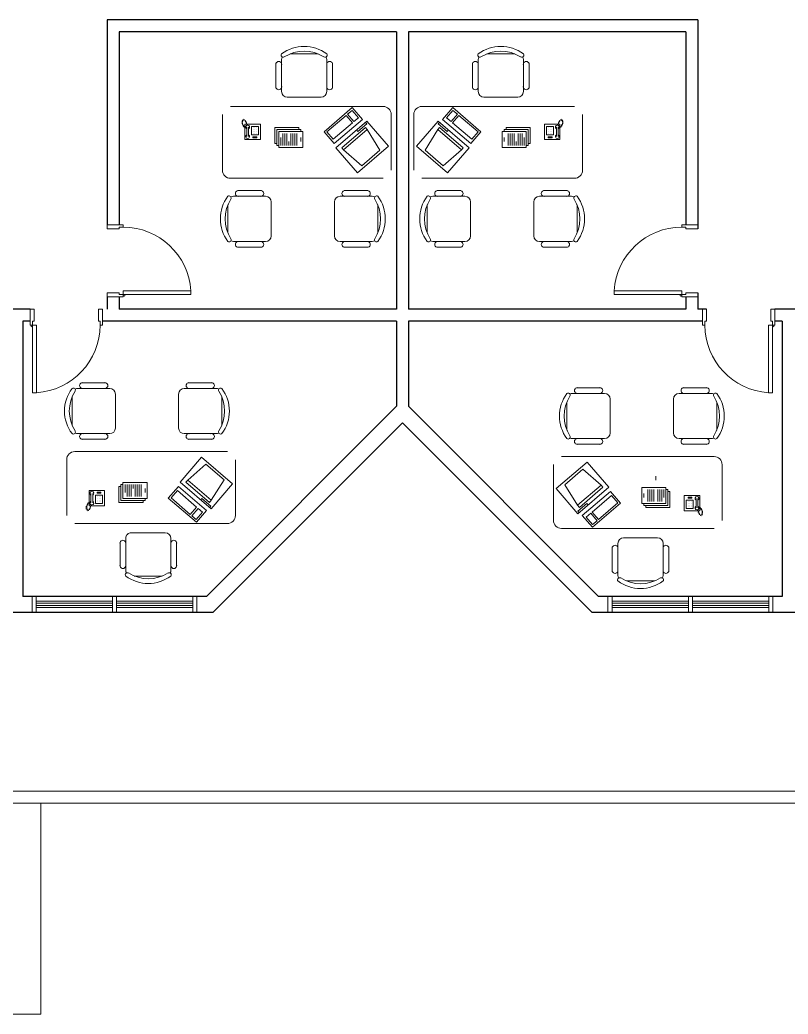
# Model space of a CAD drawing. Extents: x -15 to 255, y 313 to 399.
# Drawn here: x 60.64 to 70.2, y 333.9 to 346.27 of the extents above; entities that cross this region are included whole.
import ezdxf

# ---------------------------------------------------------------- set-up
doc = ezdxf.new("R2010")
doc.units = 0
doc.header["$LTSCALE"] = 0.15
doc.layers.get('0').update_dxf_attribs({"color": 252})
doc.layers.add('0 sockets', color=252, linetype='Continuous')
for name, color, linetype, lineweight in [('anal', 252, 'Continuous', 20), ('DOOR', 252, 'Continuous', 20), ('sofa', 252, 'Continuous', 9), ('wall', 252, 'Continuous', 30)]:
    doc.layers.add(name, color=color, linetype=linetype, lineweight=lineweight)

# ---------------------------------------------------------------- blocks, each defined once
blk = doc.blocks.new('CHAIR7')
for p, q in [((20, 12), (3, 12)), ((5.12, 15.04), (17.88, 15.04)), ((0, 9), (0, -9)), ((23, -7.44), (23, 7.44)), ((3, -12), (20, -12)), ((5.12, -15), (17.88, -15))]:
    blk.add_line(p, q)
for centre, radius, start, end in [((3, 9), 3, 90, 180), ((5.56, 13.54), 1.56, 73.7398, 286.2602), ((17.44, 13.54), 1.56, 253.7398, 106.2602), ((20, 9), 3, 62.4156, 90), ((22.34, 11.12), 1.1, 53.3099, 212.0274), ((7, 0), 20, 323.1301, 36.8699), ((4.82, 0), 19.64, 327.5758, 32.4242), ((3, -9), 3, 180, 270), ((22.34, -11.12), 1.1, 147.9726, 306.6901), ((5.56, -13.5), 1.56, 73.7398, 286.2602), ((17.44, -13.5), 1.56, 253.7398, 106.2602), ((20, -9), 3, 270, 297.5844)]:
    blk.add_arc(centre, radius, start, end)
blk = doc.blocks.new('RECTANG')
for p, q in [((1, 1), (0, 1)), ((0, 1), (0, 0)), ((1, 0), (1, 1)), ((0, 0), (1, 0))]:
    blk.add_line(p, q)
blk = doc.blocks.new('FNPHONE')
for p, q in [((-7.29, 6.54), (-7.29, 1.54)), ((-6.29, 6.54), (-6.29, 1.54)), ((-9.1, 0.22), (-9.7, 0.02)), ((-8.9, 0.62), (-9.5, 0.42)), ((-8.7, 1.02), (-9.3, 0.82)), ((-8.5, 1.42), (-9.1, 1.22)), ((-8.3, 1.82), (-8.9, 1.62)), ((-7.14, 0.56), (-7.5, -0.58)), ((-3.87, 4.85), (-3.87, 4.85)), ((-3.87, 3.91), (-3.87, 3.91)), ((-3.87, 2.97), (-3.87, 2.97)), ((-3.87, 2.03), (-3.87, 2.03)), ((-2.94, 4.85), (-2.94, 4.85)), ((-2.94, 3.91), (-2.94, 3.91)), ((-2.94, 2.97), (-2.94, 2.97)), ((-2.94, 2.03), (-2.94, 2.03)), ((-2, 4.85), (-2, 4.85)), ((-2, 3.91), (-2, 3.91)), ((-2, 2.97), (-2, 2.97)), ((-2, 2.03), (-2, 2.03)), ((-9.3, -0.18), (-9.9, -0.38)), ((-9.3, -0.58), (-9.9, -0.78)), ((-9.3, -0.98), (-9.9, -1.18)), ((-9.3, -1.38), (-9.9, -1.58)), ((-9.1, -1.78), (-9.7, -1.98)), ((-8.9, -2.18), (-9.5, -2.38)), ((-8.43, -2.46), (-9.03, -2.66)), ((-7.9, -1.98), (-8.5, -2.18)), ((-7.7, -1.58), (-8.3, -1.78)), ((-7.5, -1.18), (-8.1, -1.38)), ((-7.3, -0.78), (-7.9, -0.98))]:
    blk.add_line(p, q)
for centre, start, end in [((-6.79, 6.54), 298.4915, 241.5085), ((-6.79, 1.54), 118.4915, 61.5085)]:
    blk.add_arc(centre, 1.05, start, end)
for p, xscale, yscale, zscale in [((-8.21, 0), 8.20528234483245, 8.104073169521023, 8.20528234483245), ((-4.81, 1.25), 3.75, 4.375, 3.75), ((-4.03, 6.72), 2.03125, 0.46875, 2.03125)]:
    blk.add_blockref('RECTANG', p, dxfattribs=dict(xscale=xscale, yscale=yscale, zscale=zscale))
blk = doc.blocks.new('IBMAT', base_point=(61, 306))
for p, q in [((75, 307), (75, 306)), ((81, 307), (75, 307)), ((81, 306), (81, 307))]:
    blk.add_line(p, q)
at = {"xscale": 21, "yscale": 17, "zscale": 21}
blk.add_blockref('RECTANG', (61, 306), dxfattribs=at)
blk = doc.blocks.new('KEYBOARD', base_point=(60, 294))
for p, xscale, yscale, zscale in [((60, 294), 19, 8, 19), ((61, 295), 13, 5, 13), ((75, 295), 3, 5, 3)]:
    blk.add_blockref('RECTANG', p, dxfattribs=dict(xscale=xscale, yscale=yscale, zscale=zscale))
blk = doc.blocks.new('FNCOMP')
for p, q in [((-6.64, 16.23), (-8.5, 3.5)), ((6.08, 16.23), (-6.64, 16.23)), ((8, 3.5), (6.08, 16.23)), ((-8.5, 3.5), (-8.5, 2.04)), ((8, 3.5), (-8.5, 3.5)), ((-8.5, 2.04), (8, 2.04)), ((8, 2.04), (8, 3.5))]:
    blk.add_line(p, q)
at = {"xscale": 1.033846153846154, "yscale": 1.033846153846154, "zscale": 1.033846153846154}
for name, p in [('IBMAT', (-10.86, 0)), ('KEYBOARD', (-10.05, -10.5))]:
    blk.add_blockref(name, p, dxfattribs=at)
blk = doc.blocks.new('D90')
at = {"layer": 'DOOR'}
for points in [[(0.03, 0.2), (0.03, 1.04), (0.078, 1.04), (0.078, 0.2)], [(0.03, 0.2), (0, 0.2), (0, 0), (0.05, 0), (0.05, 0.15), (0.03, 0.15)], [(0.87, 0.2), (0.9, 0.2), (0.9, 0), (0.85, 0), (0.85, 0.15), (0.87, 0.15)]]:
    blk.add_lwpolyline(points, close=True, dxfattribs=at)
blk.add_circle((0.02, 0.21), 0.01, dxfattribs=at)
blk.add_arc((0.025, 0.197), 0.845, 0.2218, 86.3889, dxfattribs=at)
blk = doc.blocks.new('ARCH')
at = {"layer": 'anal'}
for p, q in [((60.792, 339), (60.792, 339.1)), ((62.842, 339.1), (60.792, 339.1)), ((60.842, 339.1), (60.842, 338.9)), ((61.792, 339.1), (61.792, 338.9)), ((61.842, 339.1), (61.842, 338.9)), ((62.792, 339.1), (62.792, 338.9)), ((62.842, 339), (62.842, 339.1)), ((67.958, 339.1), (70.008, 339.1)), ((67.958, 339), (67.958, 339.1)), ((68.008, 339.1), (68.008, 338.9)), ((68.958, 339.1), (68.958, 338.9)), ((69.008, 339.1), (69.008, 338.9)), ((69.958, 339.1), (69.958, 338.9)), ((70.008, 339), (70.008, 339.1)), ((60.792, 339), (60.792, 338.9)), ((61.792, 339.04), (60.842, 339.04)), ((61.792, 339.015), (60.842, 339.015)), ((60.842, 339), (60.842, 338.9)), ((61.792, 338.985), (60.842, 338.985)), ((61.792, 338.96), (60.842, 338.96)), ((62.792, 339.04), (61.842, 339.04)), ((62.792, 339.015), (61.842, 339.015)), ((62.792, 338.985), (61.842, 338.985)), ((62.792, 338.96), (61.842, 338.96)), ((62.792, 339), (62.792, 338.9)), ((62.842, 339), (62.842, 338.9)), ((67.958, 339), (67.958, 338.9)), ((68.008, 339.04), (68.958, 339.04)), ((68.008, 339.015), (68.958, 339.015)), ((68.008, 339), (68.008, 338.9)), ((68.008, 338.985), (68.958, 338.985)), ((68.008, 338.96), (68.958, 338.96)), ((69.008, 339.04), (69.958, 339.04)), ((69.008, 339.015), (69.958, 339.015)), ((69.008, 338.985), (69.958, 338.985)), ((69.008, 338.96), (69.958, 338.96)), ((69.958, 339), (69.958, 338.9)), ((70.008, 339), (70.008, 338.9)), ((62.842, 338.9), (60.792, 338.9)), ((67.958, 338.9), (70.008, 338.9)), ((96.525, 336.675), (58.125, 336.675)), ((96.675, 336.525), (60, 336.525)), ((60.9, 336.525), (60.9, 335.4)), ((60.9, 335.4), (60.9, 333.9)), ((60.9, 333.9), (58.275, 333.9))]:
    blk.add_line(p, q, dxfattribs=at)
at = {"layer": 'sofa'}
for p, q in [((63.159, 344.403), (63.159, 345.098)), ((67.641, 344.403), (67.641, 345.098)), ((65.159, 344.303), (63.259, 344.303)), ((65.159, 344.303), (63.259, 344.303)), ((65.641, 344.303), (67.541, 344.303)), ((63.22, 340.901), (61.32, 340.901)), ((67.379, 340.839), (69.279, 340.839)), ((61.22, 340.801), (61.22, 340.106)), ((69.379, 340.739), (69.379, 340.045))]:
    blk.add_line(p, q, dxfattribs=at)
for points in [[(63.259, 345.198), (65.159, 345.198, -0.414214), (65.259, 345.098), (65.259, 344.403)], [(67.541, 345.198), (65.641, 345.198, 0.414214), (65.541, 345.098), (65.541, 344.403)], [(61.32, 340.006), (63.22, 340.006, 0.414214), (63.32, 340.106), (63.32, 340.801)], [(69.279, 339.945), (67.379, 339.945, -0.414214), (67.279, 340.045), (67.279, 340.739)]]:
    blk.add_lwpolyline(points, format="xyb", dxfattribs=at)
for points in [[(63.836, 344.736), (63.811, 344.736), (63.811, 344.936), (64.111, 344.936), (64.111, 344.911)], [(63.861, 344.711), (63.836, 344.711), (63.836, 344.911), (64.136, 344.911), (64.136, 344.886)], [(66.939, 344.711), (66.964, 344.711), (66.964, 344.911), (66.664, 344.911), (66.664, 344.886)], [(66.964, 344.736), (66.989, 344.736), (66.989, 344.936), (66.689, 344.936), (66.689, 344.911)], [(64.161, 344.686), (63.861, 344.686), (63.861, 344.886), (64.161, 344.886), (64.161, 344.686)], [(63.886, 344.711), (63.886, 344.811)], [(63.911, 344.711), (63.911, 344.861)], [(63.936, 344.711), (63.936, 344.861)], [(63.961, 344.711), (63.961, 344.861)], [(64.011, 344.711), (64.011, 344.861)], [(64.036, 344.711), (64.036, 344.861)], [(64.061, 344.711), (64.061, 344.861)], [(64.086, 344.711), (64.086, 344.861)], [(64.136, 344.761), (64.136, 344.811)], [(66.639, 344.686), (66.939, 344.686), (66.939, 344.886), (66.639, 344.886), (66.639, 344.686)], [(66.664, 344.761), (66.664, 344.811)], [(66.714, 344.711), (66.714, 344.861)], [(66.739, 344.711), (66.739, 344.861)], [(66.764, 344.711), (66.764, 344.861)], [(66.789, 344.711), (66.789, 344.861)], [(66.839, 344.711), (66.839, 344.861)], [(66.864, 344.711), (66.864, 344.861)], [(66.889, 344.711), (66.889, 344.861)], [(66.914, 344.711), (66.914, 344.811)], [(63.986, 344.711), (63.986, 344.761)], [(66.814, 344.711), (66.814, 344.761)], [(68.553, 340.597), (68.553, 340.547)], [(61.896, 340.468), (61.871, 340.468), (61.871, 340.268), (62.171, 340.268), (62.171, 340.293)], [(61.921, 340.493), (61.896, 340.493), (61.896, 340.293), (62.196, 340.293), (62.196, 340.318)], [(62.221, 340.518), (61.921, 340.518), (61.921, 340.318), (62.221, 340.318), (62.221, 340.518)], [(61.946, 340.493), (61.946, 340.393)], [(61.971, 340.493), (61.971, 340.343)], [(61.996, 340.493), (61.996, 340.343)], [(62.021, 340.493), (62.021, 340.343)], [(62.046, 340.493), (62.046, 340.443)], [(62.071, 340.493), (62.071, 340.343)], [(62.096, 340.493), (62.096, 340.343)], [(62.121, 340.493), (62.121, 340.343)], [(62.146, 340.493), (62.146, 340.343)], [(62.196, 340.443), (62.196, 340.393)], [(68.378, 340.456), (68.678, 340.456), (68.678, 340.256), (68.378, 340.256), (68.378, 340.456)], [(68.678, 340.431), (68.703, 340.431), (68.703, 340.231), (68.403, 340.231), (68.403, 340.256)], [(68.403, 340.381), (68.403, 340.331)], [(68.703, 340.406), (68.728, 340.406), (68.728, 340.206), (68.428, 340.206), (68.428, 340.231)], [(68.453, 340.431), (68.453, 340.281)], [(68.478, 340.431), (68.478, 340.281)], [(68.503, 340.431), (68.503, 340.281)], [(68.528, 340.431), (68.528, 340.281)], [(68.578, 340.431), (68.578, 340.281)], [(68.603, 340.431), (68.603, 340.281)], [(68.628, 340.431), (68.628, 340.281)], [(68.653, 340.431), (68.653, 340.331)]]:
    blk.add_lwpolyline(points, dxfattribs=at)
for centre, start, end in [((63.259, 344.403), 180, 270), ((63.259, 344.403), 180, 270), ((67.541, 344.403), 270, 0), ((61.32, 340.801), 90, 180), ((69.279, 340.739), 0, 90)]:
    blk.add_arc(centre, 0.1, start, end, dxfattribs=at)
at = {"layer": 'wall'}
for p, q in [((69.075, 346.275), (61.725, 346.275)), ((61.725, 346.275), (61.725, 343.726)), ((69.075, 346.275), (69.075, 343.676)), ((61.875, 346.125), (61.875, 343.726)), ((65.325, 346.125), (61.875, 346.125)), ((65.325, 346.125), (65.325, 342.675)), ((68.925, 346.125), (65.475, 346.125)), ((65.475, 346.125), (65.475, 342.675)), ((68.925, 346.125), (68.925, 343.726)), ((61.725, 342.826), (61.725, 342.675)), ((61.875, 342.826), (61.875, 342.675)), ((68.925, 342.826), (68.925, 342.675)), ((69.075, 342.876), (69.075, 342.675)), ((60.766, 342.675), (60.434, 342.675)), ((65.325, 342.675), (61.875, 342.675)), ((68.925, 342.675), (65.475, 342.675)), ((69.184, 342.675), (69.075, 342.675)), ((70.366, 342.675), (70.034, 342.675)), ((60.675, 342.525), (60.675, 339.1)), ((60.766, 342.525), (60.675, 342.525)), ((65.325, 342.525), (61.666, 342.525)), ((65.325, 342.525), (65.325, 341.466)), ((69.134, 342.525), (65.475, 342.525)), ((65.475, 342.525), (65.475, 341.466)), ((70.125, 342.525), (70.034, 342.525)), ((70.125, 342.525), (70.125, 339.1)), ((65.325, 341.466), (62.959, 339.1)), ((67.841, 339.1), (65.475, 341.466)), ((65.4, 341.259), (63.041, 338.9)), ((67.759, 338.9), (65.4, 341.259)), ((62.959, 339.1), (60.675, 339.1)), ((70.125, 339.1), (67.841, 339.1)), ((63.041, 338.9), (58.159, 338.9)), ((72.641, 338.9), (67.759, 338.9))]:
    blk.add_line(p, q, dxfattribs=at)
at = {"layer": 'DOOR', "xscale": -1}
for p, rotation in [((61.725, 342.826), 270), ((60.766, 342.675), 180)]:
    blk.add_blockref('D90', p, dxfattribs=dict(at, rotation=rotation))
at = {"layer": 'DOOR'}
for p, rotation in [((69.075, 342.826), 90), ((70.034, 342.675), 180)]:
    blk.add_blockref('D90', p, dxfattribs=dict(at, rotation=rotation))
at = {"layer": 'sofa'}
for name, p, xscale, yscale, zscale, rotation in [('CHAIR7', (64.176, 345.312), -0.0234375, 0.0234375, 0.0234375, 270), ('CHAIR7', (66.624, 345.312), 0.0234375, 0.0234375, 0.0234375, 90), ('FNCOMP', (64.764, 344.85), -0.02343749999997079, 0.0234375, 0.0234375, 220.6012946452155), ('FNCOMP', (66.036, 344.85), 0.02343749999997079, 0.02343749999997079, 0.02343749999997079, 139.3987053547845), ('FNPHONE', (63.632, 344.977), -0.0234375, 0.0234375, 0.0234375, 180), ('FNPHONE', (67.168, 344.977), 0.0234375, 0.0234375, 0.0234375, 180), ('CHAIR7', (63.766, 343.798), 0.0234375, 0.0234375, 0.0234375, 180), ('CHAIR7', (64.553, 343.798), -0.0234375, 0.0234375, 0.0234375, 180), ('CHAIR7', (66.247, 343.798), 0.0234375, 0.0234375, 0.0234375, 180), ('CHAIR7', (67.034, 343.798), -0.0234375, 0.0234375, 0.0234375, 180), ('FNCOMP', (62.824, 340.355), 0.02343749999997079, 0.02343749999997079, 0.02343749999997079, 319.3987053547845), ('FNCOMP', (67.775, 340.293), -0.02343749999997079, 0.0234375, 0.0234375, 40.60129464521547), ('CHAIR7', (62.236, 339.892), 0.0234375, 0.0234375, 0.0234375, 270), ('CHAIR7', (68.363, 339.83), -0.0234375, 0.0234375, 0.0234375, 90)]:
    blk.add_blockref(name, p, dxfattribs=dict(at, xscale=xscale, yscale=yscale, zscale=zscale, rotation=rotation))
at = {"layer": 'sofa', "yscale": 0.0234375, "zscale": 0.0234375}
for name, p, xscale in [('CHAIR7', (61.826, 341.406), -0.0234375), ('CHAIR7', (62.613, 341.406), 0.0234375), ('CHAIR7', (67.986, 341.344), -0.0234375), ('CHAIR7', (68.773, 341.344), 0.0234375), ('FNPHONE', (61.692, 340.227), 0.0234375), ('FNPHONE', (68.907, 340.165), -0.0234375)]:
    blk.add_blockref(name, p, dxfattribs=dict(at, xscale=xscale))

msp = doc.modelspace()

# ---------------------------------------------------------------- block references
at = {"layer": '0 sockets', "color": 3}
msp.add_blockref('ARCH', (0, 0), dxfattribs=at)

doc.saveas('drawing.dxf')
